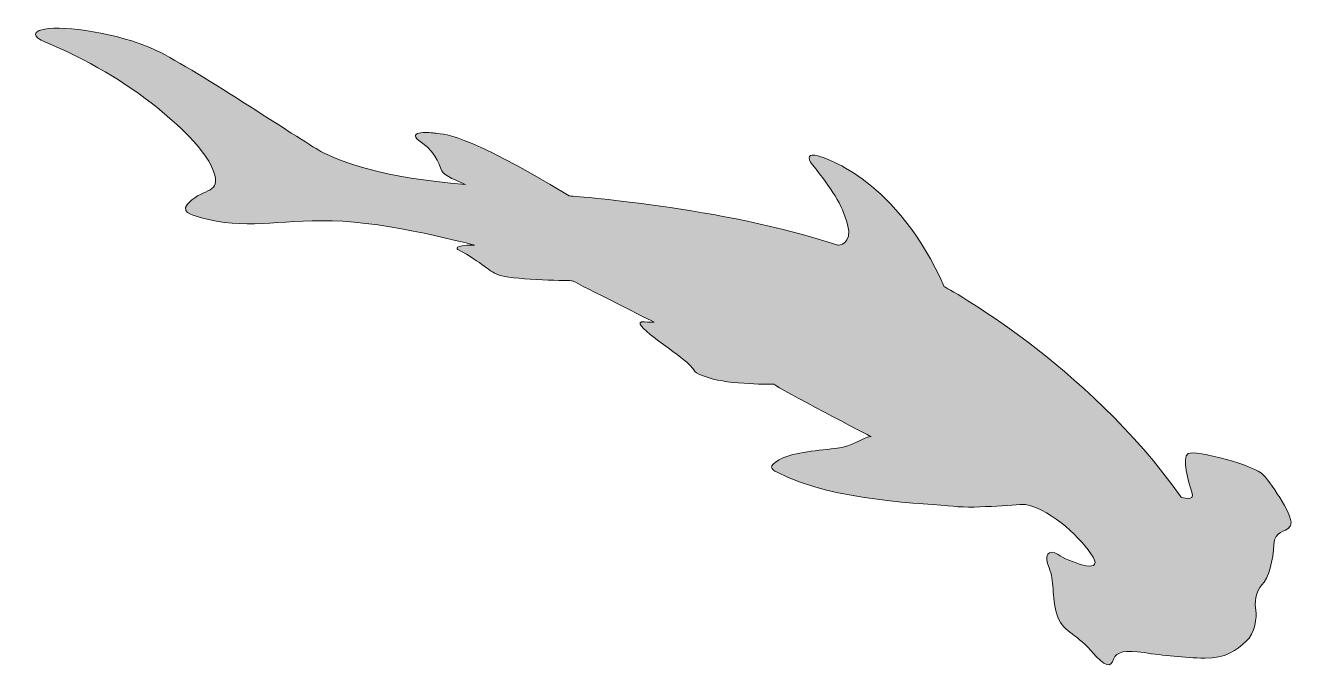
# Model space of a CAD drawing. Header units: inches. Extents: x 1.65 to 10.57, y -8.75 to -4.24.
import ezdxf

# ---------------------------------------------------------------- set-up
doc = ezdxf.new("R2010")
doc.units = ezdxf.units.IN
doc.header["$MEASUREMENT"] = 0
doc.layers.add('Layer 1', color=7, linetype='Continuous')

msp = doc.modelspace()

# ---------------------------------------------------------------- hatches: boundary and pattern name
at = {"layer": 'Layer 1', "true_color": 0xffffff}
h = msp.add_hatch(color=7, dxfattribs=at)
h.dxf.hatch_style = 2
edge = h.paths.add_edge_path()
edge.add_spline(control_points=[(1.7636, -4.3444), (1.7636, -4.3444), (1.649, -4.2895), (1.7862, -4.2636), (1.9235, -4.2376), (2.2987, -4.2923), (2.5477, -4.4035), (2.7967, -4.5146), (3.5848, -5.0458), (3.7242, -5.1223), (3.8636, -5.1988), (4.1685, -5.3108), (4.7394, -5.3539), (4.7394, -5.3539), (4.6111, -5.3046), (4.5838, -5.2729), (4.5565, -5.2411), (4.5508, -5.1417), (4.4316, -5.0601), (4.3124, -4.9786), (4.4733, -4.9874), (4.5223, -4.9944), (4.5713, -5.0014), (4.7151, -4.9759), (5.469, -5.4353), (5.469, -5.4353), (6.5488, -5.5101), (7.3564, -5.7821), (7.3564, -5.7821), (7.4624, -5.7769), (7.4235, -5.6354), (7.3847, -5.4939), (7.3107, -5.3826), (7.1779, -5.2176), (7.1326, -5.1614), (7.151, -5.1364), (7.2157, -5.1545), (7.2803, -5.1726), (7.7703, -5.325), (8.1032, -6.0726), (8.1032, -6.0726), (9.0987, -6.6095), (9.7668, -7.5507), (9.7668, -7.5507), (9.8663, -7.5878), (9.842, -7.5168), (9.8176, -7.4456), (9.7682, -7.2703), (9.8163, -7.2443), (9.8645, -7.2182), (10.2853, -7.3258), (10.3459, -7.3964), (10.4066, -7.4669), (10.5704, -7.7003), (10.5334, -7.7536), (10.4965, -7.8069), (10.4227, -7.7783), (10.4181, -7.8835), (10.4135, -7.9887), (10.3801, -8.1248), (10.334, -8.1675), (10.2879, -8.2102), (10.2812, -8.2988), (10.2909, -8.3457), (10.3005, -8.3926), (10.2853, -8.5069), (10.2216, -8.5648), (10.1578, -8.6227), (10.0772, -8.6859), (9.9323, -8.6816), (9.7875, -8.6773), (9.6401, -8.6629), (9.5064, -8.6429), (9.3726, -8.6229), (9.3123, -8.6349), (9.2917, -8.6894), (9.2711, -8.744), (9.2406, -8.7548), (9.1314, -8.6278), (9.0222, -8.5008), (8.9301, -8.4972), (8.8933, -8.3723), (8.8565, -8.2475), (8.8783, -8.1337), (8.8385, -8.0482), (8.7988, -7.9627), (8.8358, -7.9094), (8.9017, -7.954), (8.9676, -7.9985), (9.2239, -8.1003), (9.1478, -7.9725), (9.0716, -7.8447), (8.861, -7.6434), (8.6839, -7.6043), (8.6385, -7.5943), (8.3385, -7.6344), (8.1652, -7.6147), (7.9918, -7.5951), (7.3283, -7.5841), (6.9294, -7.3764), (6.8849, -7.3533), (6.8632, -7.3351), (6.9426, -7.2883), (7.0221, -7.2415), (7.1916, -7.2246), (7.3346, -7.209), (7.4777, -7.1934), (7.522, -7.1308), (7.5883, -7.1258), (7.5883, -7.1258), (6.9439, -6.7902), (6.9067, -6.7578), (6.9067, -6.7578), (6.5898, -6.7603), (6.4515, -6.7135), (6.3131, -6.6668), (6.3752, -6.6748), (6.2949, -6.6028), (6.2145, -6.5307), (5.8643, -6.3097), (5.9962, -6.3196), (6.0257, -6.3218), (6.0653, -6.3215), (6.0653, -6.3215), (6.0653, -6.3215), (5.5535, -6.0652), (5.4901, -6.0307), (5.4901, -6.0307), (5.0947, -6.024), (4.9945, -5.9967), (4.8942, -5.9693), (4.8694, -5.9048), (4.6851, -5.8117), (4.6851, -5.8117), (4.6446, -5.7789), (4.8029, -5.781), (4.8029, -5.781), (4.195, -5.6164), (3.8029, -5.6099), (3.4108, -5.6034), (3.1939, -5.6748), (2.8776, -5.5864), (2.8291, -5.5728), (2.7087, -5.5505), (2.8176, -5.4631), (2.9264, -5.3756), (3.0388, -5.4171), (2.9572, -5.2294), (2.8757, -5.0418), (2.4075, -4.6007), (1.7636, -4.3444)], knot_values=[0, 0, 0, 0, 1, 1, 1, 2, 2, 2, 3, 3, 3, 4, 4, 4, 5, 5, 5, 6, 6, 6, 7, 7, 7, 8, 8, 8, 9, 9, 9, 10, 10, 10, 11, 11, 11, 12, 12, 12, 13, 13, 13, 14, 14, 14, 15, 15, 15, 16, 16, 16, 17, 17, 17, 18, 18, 18, 19, 19, 19, 20, 20, 20, 21, 21, 21, 22, 22, 22, 23, 23, 23, 24, 24, 24, 25, 25, 25, 26, 26, 26, 27, 27, 27, 28, 28, 28, 29, 29, 29, 30, 30, 30, 31, 31, 31, 32, 32, 32, 33, 33, 33, 34, 34, 34, 35, 35, 35, 36, 36, 36, 37, 37, 37, 38, 38, 38, 39, 39, 39, 40, 40, 40, 41, 41, 41, 42, 42, 42, 43, 43, 43, 44, 44, 44, 45, 45, 45, 46, 46, 46, 47, 47, 47, 48, 48, 48, 49, 49, 49, 50, 50, 50, 50], degree=3, periodic=1)

# ---------------------------------------------------------------- linework, layer by layer
at = {"layer": 'Layer 1', "color": 7, "lineweight": 18, "true_color": 0xffffff}
msp.add_open_spline([(1.7636, -4.3444), (1.7636, -4.3444), (1.649, -4.2895), (1.7862, -4.2636), (1.9235, -4.2376), (2.2987, -4.2923), (2.5477, -4.4035), (2.7967, -4.5146), (3.5848, -5.0458), (3.7242, -5.1223), (3.8636, -5.1988), (4.1685, -5.3108), (4.7394, -5.3539), (4.7394, -5.3539), (4.6111, -5.3046), (4.5838, -5.2729), (4.5565, -5.2411), (4.5508, -5.1417), (4.4316, -5.0601), (4.3124, -4.9786), (4.4733, -4.9874), (4.5223, -4.9944), (4.5713, -5.0014), (4.7151, -4.9759), (5.469, -5.4353), (5.469, -5.4353), (6.5488, -5.5101), (7.3564, -5.7821), (7.3564, -5.7821), (7.4624, -5.7769), (7.4235, -5.6354), (7.3847, -5.4939), (7.3107, -5.3826), (7.1779, -5.2176), (7.1326, -5.1614), (7.151, -5.1364), (7.2157, -5.1545), (7.2803, -5.1726), (7.7703, -5.325), (8.1032, -6.0726), (8.1032, -6.0726), (9.0987, -6.6095), (9.7668, -7.5507), (9.7668, -7.5507), (9.8663, -7.5878), (9.842, -7.5168), (9.8176, -7.4456), (9.7682, -7.2703), (9.8163, -7.2443), (9.8645, -7.2182), (10.2853, -7.3258), (10.3459, -7.3964), (10.4066, -7.4669), (10.5704, -7.7003), (10.5334, -7.7536), (10.4965, -7.8069), (10.4227, -7.7783), (10.4181, -7.8835), (10.4135, -7.9887), (10.3801, -8.1248), (10.334, -8.1675), (10.2879, -8.2102), (10.2812, -8.2988), (10.2909, -8.3457), (10.3005, -8.3926), (10.2853, -8.5069), (10.2216, -8.5648), (10.1578, -8.6227), (10.0772, -8.6859), (9.9323, -8.6816), (9.7875, -8.6773), (9.6401, -8.6629), (9.5064, -8.6429), (9.3726, -8.6229), (9.3123, -8.6349), (9.2917, -8.6894), (9.2711, -8.744), (9.2406, -8.7548), (9.1314, -8.6278), (9.0222, -8.5008), (8.9301, -8.4972), (8.8933, -8.3723), (8.8565, -8.2475), (8.8783, -8.1337), (8.8385, -8.0482), (8.7988, -7.9627), (8.8358, -7.9094), (8.9017, -7.954), (8.9676, -7.9985), (9.2239, -8.1003), (9.1478, -7.9725), (9.0716, -7.8447), (8.861, -7.6434), (8.6839, -7.6043), (8.6385, -7.5943), (8.3385, -7.6344), (8.1652, -7.6147), (7.9918, -7.5951), (7.3283, -7.5841), (6.9294, -7.3764), (6.8849, -7.3533), (6.8632, -7.3351), (6.9426, -7.2883), (7.0221, -7.2415), (7.1916, -7.2246), (7.3346, -7.209), (7.4777, -7.1934), (7.522, -7.1308), (7.5883, -7.1258), (7.5883, -7.1258), (6.9439, -6.7902), (6.9067, -6.7578), (6.9067, -6.7578), (6.5898, -6.7603), (6.4515, -6.7135), (6.3131, -6.6668), (6.3752, -6.6748), (6.2949, -6.6028), (6.2145, -6.5307), (5.8643, -6.3097), (5.9962, -6.3196), (6.0257, -6.3218), (6.0653, -6.3215), (6.0653, -6.3215), (6.0653, -6.3215), (5.5535, -6.0652), (5.4901, -6.0307), (5.4901, -6.0307), (5.0947, -6.024), (4.9945, -5.9967), (4.8942, -5.9693), (4.8694, -5.9048), (4.6851, -5.8117), (4.6851, -5.8117), (4.6446, -5.7789), (4.8029, -5.781), (4.8029, -5.781), (4.195, -5.6164), (3.8029, -5.6099), (3.4108, -5.6034), (3.1939, -5.6748), (2.8776, -5.5864), (2.8291, -5.5728), (2.7087, -5.5505), (2.8176, -5.4631), (2.9264, -5.3756), (3.0388, -5.4171), (2.9572, -5.2294), (2.8757, -5.0418), (2.4075, -4.6007), (1.7636, -4.3444)], degree=3, knots=[0, 0, 0, 0, 1, 1, 1, 2, 2, 2, 3, 3, 3, 4, 4, 4, 5, 5, 5, 6, 6, 6, 7, 7, 7, 8, 8, 8, 9, 9, 9, 10, 10, 10, 11, 11, 11, 12, 12, 12, 13, 13, 13, 14, 14, 14, 15, 15, 15, 16, 16, 16, 17, 17, 17, 18, 18, 18, 19, 19, 19, 20, 20, 20, 21, 21, 21, 22, 22, 22, 23, 23, 23, 24, 24, 24, 25, 25, 25, 26, 26, 26, 27, 27, 27, 28, 28, 28, 29, 29, 29, 30, 30, 30, 31, 31, 31, 32, 32, 32, 33, 33, 33, 34, 34, 34, 35, 35, 35, 36, 36, 36, 37, 37, 37, 38, 38, 38, 39, 39, 39, 40, 40, 40, 41, 41, 41, 42, 42, 42, 43, 43, 43, 44, 44, 44, 45, 45, 45, 46, 46, 46, 47, 47, 47, 48, 48, 48, 49, 49, 49, 50, 50, 50, 50], dxfattribs=at)

doc.saveas('drawing.dxf')
